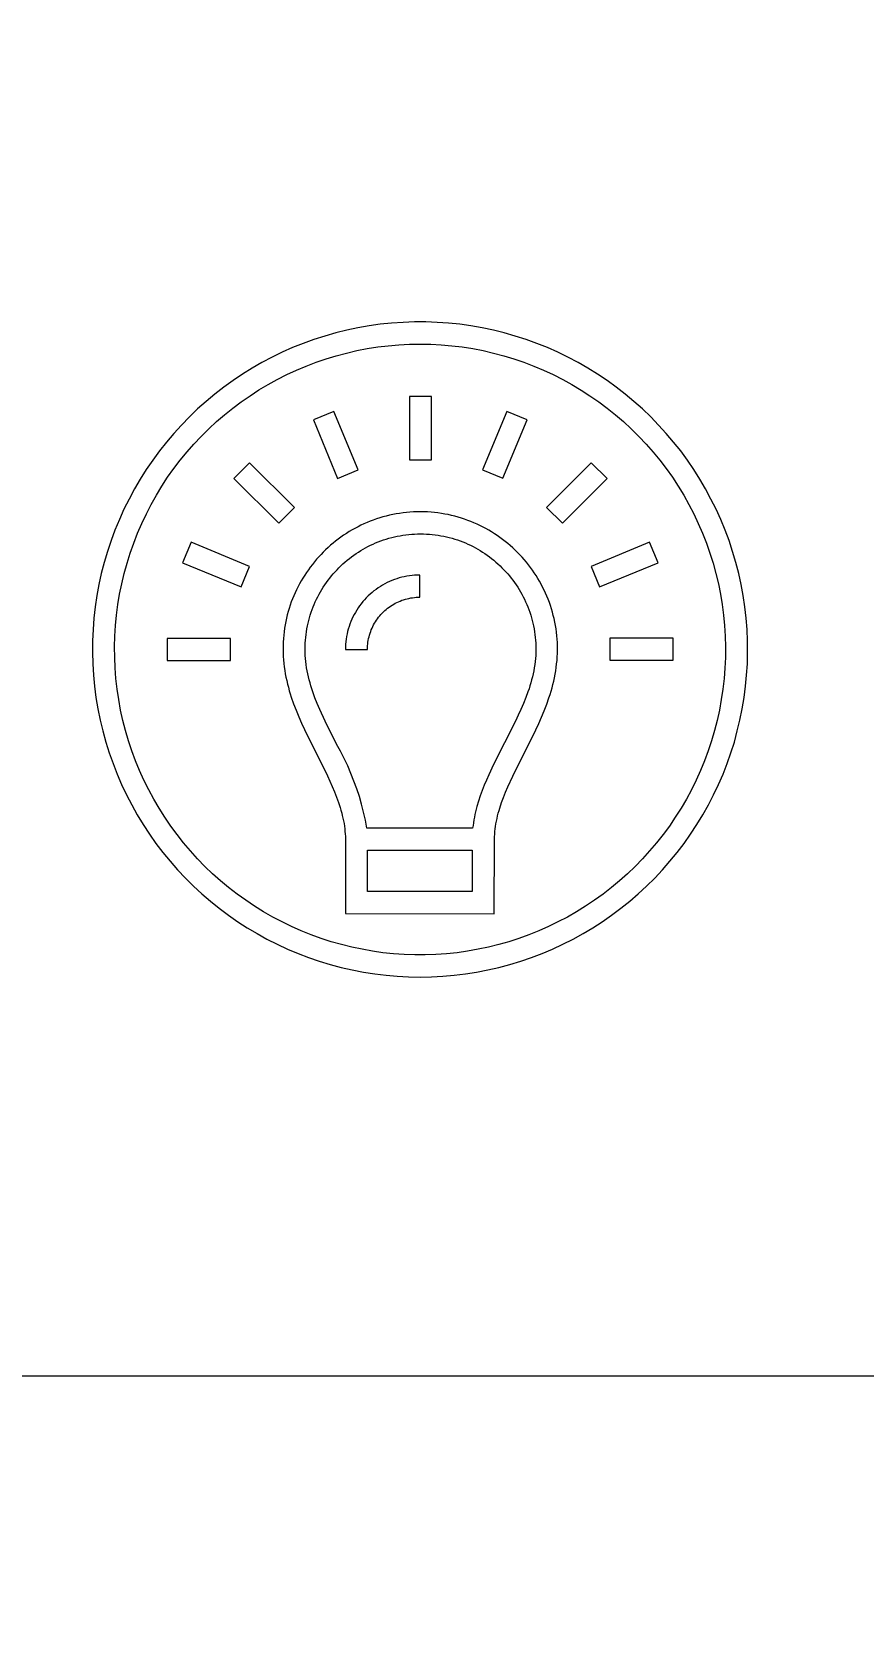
# Model space of a CAD drawing. Header units: millimetres. Extents: x -219 to 4970, y -9 to 3393.
# Drawn here: x 429.6 to 498, y 2988.1 to 3119.8 of the extents above; entities that cross this region are included whole.
import ezdxf

# ---------------------------------------------------------------- set-up
doc = ezdxf.new("R2010")
doc.units = ezdxf.units.MM
doc.layers.add('ZANO_R', color=7, linetype='Continuous', lineweight=0)
doc.layers.add('ZANO_W', color=1, linetype='Continuous', lineweight=0)
doc.styles.add('Arial', font='arial.ttf')
doc.styles.get("Standard").update_dxf_attribs({"font": 'ARIALUNI.TTF'})
doc.dimstyles.new('pl i ang', dxfattribs={"dimtxt": 50, "dimasz": 50, "dimexe": 1.25, "dimexo": 0.625, "dimgap": 10, "dimtad": 1, "dimtoh": 1, "dimtxsty": 'Standard', "dimcen": 2.5, "dimclrd": 1, "dimclre": 1, "dimclrt": 1, "dimadec": 0, "dimazin": 0, "dimtfac": 1, "dimtmove": 0, "dimatfit": 3, "dimfxl": 1, "dimarcsym": 1})

# ---------------------------------------------------------------- blocks, each defined once
blk = doc.blocks.new('*D480')
at = {"layer": 'ZANO_W', "color": 1, "lineweight": -2}
blk.add_arc((3941.48, 2679.36), 150.81, 99.5517, 164.7582, dxfattribs=at)
at = {"layer": 'ZANO_W', "color": 1}
for points in [[(3916.67, 2821.42), (3916.23, 2834.75), (3956.43, 2829.43)], [(3789.36, 2719.89), (3802.58, 2718.13), (3790.67, 2679.36)]]:
    blk.add_solid(points, dxfattribs=at)
at = {"layer": 'ZANO_W', "color": 1, "insert": (3819.67, 2813.91), "char_height": 40, "attachment_point": 5, "rotation": 42.155, "style": 'Arial'}
blk.add_mtext('96%%d', dxfattribs=at)

msp = doc.modelspace()

# ---------------------------------------------------------------- linework, layer by layer
at = {"layer": 'ZANO_R'}
for p, q in [((456.41, 3095.48), (455.49, 3095.28)), ((457.33, 3095.64), (456.41, 3095.48)), ((458.25, 3095.77), (457.33, 3095.64)), ((459.18, 3095.86), (458.25, 3095.77)), ((460.12, 3095.93), (459.18, 3095.86)), ((461.05, 3095.96), (460.12, 3095.93)), ((461.98, 3095.96), (461.05, 3095.96)), ((462.92, 3095.93), (461.98, 3095.96)), ((463.85, 3095.86), (462.92, 3095.93)), ((464.78, 3095.77), (463.85, 3095.86)), ((465.7, 3095.64), (464.78, 3095.77)), ((466.62, 3095.48), (465.7, 3095.64)), ((467.54, 3095.28), (466.62, 3095.48)), ((451.92, 3094.2), (451.05, 3093.85)), ((452.8, 3094.51), (451.92, 3094.2)), ((453.69, 3094.8), (452.8, 3094.51)), ((454.59, 3095.06), (453.69, 3094.8)), ((455.49, 3095.28), (454.59, 3095.06)), ((458.04, 3093.91), (458.91, 3094.01)), ((458.91, 3094.01), (459.77, 3094.09)), ((459.77, 3094.09), (460.64, 3094.13)), ((460.64, 3094.13), (461.52, 3094.15)), ((461.52, 3094.15), (462.39, 3094.13)), ((462.39, 3094.13), (463.26, 3094.09)), ((463.26, 3094.09), (464.13, 3094.01)), ((464.13, 3094.01), (464.99, 3093.91)), ((468.44, 3095.06), (467.54, 3095.28)), ((469.34, 3094.8), (468.44, 3095.06)), ((470.23, 3094.51), (469.34, 3094.8)), ((471.11, 3094.2), (470.23, 3094.51)), ((471.98, 3093.85), (471.11, 3094.2)), ((449.36, 3093.06), (448.53, 3092.63)), ((450.2, 3093.47), (449.36, 3093.06)), ((451.05, 3093.85), (450.2, 3093.47)), ((452.98, 3092.65), (453.8, 3092.93)), ((453.8, 3092.93), (454.63, 3093.19)), ((454.63, 3093.19), (455.48, 3093.41)), ((455.48, 3093.41), (456.33, 3093.61)), ((456.33, 3093.61), (457.18, 3093.77)), ((457.18, 3093.77), (458.04, 3093.91)), ((464.99, 3093.91), (465.85, 3093.77)), ((465.85, 3093.77), (466.71, 3093.61)), ((466.71, 3093.61), (467.56, 3093.41)), ((467.56, 3093.41), (468.4, 3093.19)), ((468.4, 3093.19), (469.23, 3092.93)), ((469.23, 3092.93), (470.05, 3092.65)), ((472.83, 3093.47), (471.98, 3093.85)), ((473.67, 3093.06), (472.83, 3093.47)), ((474.5, 3092.63), (473.67, 3093.06)), ((446.93, 3091.67), (446.15, 3091.15)), ((447.72, 3092.16), (446.93, 3091.67)), ((448.53, 3092.63), (447.72, 3092.16)), ((449.79, 3091.24), (450.57, 3091.64)), ((450.57, 3091.64), (451.36, 3092)), ((451.36, 3092), (452.16, 3092.34)), ((452.16, 3092.34), (452.98, 3092.65)), ((470.05, 3092.65), (470.87, 3092.34)), ((470.87, 3092.34), (471.67, 3092)), ((471.67, 3092), (472.46, 3091.64)), ((472.46, 3091.64), (473.24, 3091.24)), ((475.31, 3092.16), (474.5, 3092.63)), ((476.1, 3091.67), (475.31, 3092.16)), ((476.88, 3091.15), (476.1, 3091.67)), ((445.39, 3090.6), (444.66, 3090.03)), ((446.15, 3091.15), (445.39, 3090.6)), ((447.55, 3089.9), (448.28, 3090.38)), ((448.28, 3090.38), (449.03, 3090.82)), ((449.03, 3090.82), (449.79, 3091.24)), ((473.24, 3091.24), (474, 3090.82)), ((474, 3090.82), (474.75, 3090.37)), ((474.75, 3090.37), (475.48, 3089.9)), ((477.64, 3090.6), (476.88, 3091.15)), ((478.38, 3090.03), (477.64, 3090.6)), ((443.24, 3088.81), (442.57, 3088.16)), ((443.94, 3089.43), (443.24, 3088.81)), ((444.66, 3090.03), (443.94, 3089.43)), ((445.46, 3088.34), (446.14, 3088.88)), ((446.14, 3088.88), (446.83, 3089.41)), ((446.83, 3089.41), (447.55, 3089.9)), ((462.46, 3089.83), (460.64, 3089.83)), ((460.64, 3089.83), (460.64, 3084.62)), ((462.46, 3084.62), (462.46, 3089.83)), ((475.48, 3089.9), (476.2, 3089.41)), ((476.2, 3089.41), (476.9, 3088.88)), ((476.9, 3088.88), (477.58, 3088.34)), ((479.09, 3089.43), (478.38, 3090.03)), ((479.79, 3088.81), (479.09, 3089.43)), ((480.47, 3088.16), (479.79, 3088.81)), ((441.91, 3087.49), (441.29, 3086.8)), ((442.57, 3088.16), (441.91, 3087.49)), ((444.16, 3087.18), (444.8, 3087.77)), ((444.8, 3087.77), (445.46, 3088.34)), ((454.43, 3088.61), (452.75, 3087.91)), ((452.75, 3087.91), (454.74, 3083.1)), ((456.42, 3083.8), (454.43, 3088.61)), ((468.64, 3088.61), (466.65, 3083.81)), ((468.33, 3083.12), (470.32, 3087.91)), ((470.32, 3087.91), (468.64, 3088.61)), ((477.58, 3088.34), (478.23, 3087.77)), ((478.23, 3087.77), (478.87, 3087.18)), ((481.12, 3087.49), (480.47, 3088.16)), ((481.75, 3086.8), (481.12, 3087.49)), ((440.68, 3086.09), (440.1, 3085.36)), ((441.29, 3086.8), (440.68, 3086.09)), ((442.94, 3085.93), (443.54, 3086.56)), ((443.54, 3086.56), (444.16, 3087.18)), ((478.87, 3087.18), (479.49, 3086.56)), ((479.49, 3086.56), (480.09, 3085.93)), ((482.35, 3086.09), (481.75, 3086.8)), ((482.93, 3085.36), (482.35, 3086.09)), ((440.1, 3085.36), (439.55, 3084.6)), ((441.82, 3084.6), (442.37, 3085.28)), ((442.37, 3085.28), (442.94, 3085.93)), ((480.09, 3085.93), (480.66, 3085.27)), ((480.66, 3085.27), (481.22, 3084.6)), ((483.48, 3084.6), (482.93, 3085.36)), ((439.02, 3083.83), (438.52, 3083.04)), ((439.55, 3084.6), (439.02, 3083.83)), ((440.78, 3083.2), (441.29, 3083.91)), ((441.29, 3083.91), (441.82, 3084.6)), ((447.51, 3084.39), (446.23, 3083.11)), ((451.2, 3080.71), (447.51, 3084.39)), ((454.74, 3083.1), (456.42, 3083.8)), ((460.64, 3084.62), (462.46, 3084.62)), ((466.65, 3083.81), (468.33, 3083.12)), ((475.59, 3084.39), (471.92, 3080.72)), ((476.88, 3083.11), (475.59, 3084.39)), ((481.22, 3084.6), (481.74, 3083.91)), ((481.74, 3083.91), (482.25, 3083.2)), ((484.01, 3083.83), (483.48, 3084.6)), ((484.51, 3083.04), (484.01, 3083.83)), ((438.05, 3082.24), (437.61, 3081.41)), ((438.52, 3083.04), (438.05, 3082.24)), ((439.85, 3081.72), (440.31, 3082.47)), ((440.31, 3082.47), (440.78, 3083.2)), ((446.23, 3083.11), (449.91, 3079.43)), ((473.21, 3079.44), (476.88, 3083.11)), ((482.25, 3083.2), (482.73, 3082.47)), ((482.73, 3082.47), (483.18, 3081.72)), ((484.98, 3082.24), (484.51, 3083.04)), ((485.42, 3081.41), (484.98, 3082.24)), ((437.61, 3081.41), (437.19, 3080.58)), ((439.03, 3080.19), (439.43, 3080.96)), ((439.43, 3080.96), (439.85, 3081.72)), ((483.18, 3081.72), (483.61, 3080.96)), ((483.61, 3080.96), (484.01, 3080.19)), ((485.84, 3080.58), (485.42, 3081.41)), ((436.81, 3079.73), (436.45, 3078.86)), ((437.19, 3080.58), (436.81, 3079.73)), ((438.65, 3079.4), (439.03, 3080.19)), ((449.91, 3079.43), (451.2, 3080.71)), ((457.42, 3079.58), (457.16, 3079.48)), ((457.67, 3079.68), (457.42, 3079.58)), ((457.93, 3079.77), (457.67, 3079.68)), ((458.2, 3079.86), (457.93, 3079.77)), ((458.46, 3079.94), (458.2, 3079.86)), ((458.73, 3080.01), (458.46, 3079.94)), ((459.01, 3080.08), (458.73, 3080.01)), ((459.28, 3080.13), (459.01, 3080.08)), ((459.56, 3080.19), (459.28, 3080.13)), ((459.84, 3080.23), (459.56, 3080.19)), ((460.12, 3080.27), (459.84, 3080.23)), ((460.4, 3080.31), (460.12, 3080.27)), ((460.69, 3080.33), (460.4, 3080.31)), ((460.97, 3080.35), (460.69, 3080.33)), ((461.26, 3080.36), (460.97, 3080.35)), ((461.55, 3080.36), (461.26, 3080.36)), ((461.84, 3080.36), (461.55, 3080.36)), ((462.13, 3080.35), (461.84, 3080.36)), ((462.42, 3080.33), (462.13, 3080.35)), ((462.71, 3080.3), (462.42, 3080.33)), ((462.99, 3080.27), (462.71, 3080.3)), ((463.27, 3080.23), (462.99, 3080.27)), ((463.55, 3080.18), (463.27, 3080.23)), ((463.83, 3080.13), (463.55, 3080.18)), ((464.1, 3080.07), (463.83, 3080.13)), ((464.37, 3080), (464.1, 3080.07)), ((464.64, 3079.92), (464.37, 3080)), ((464.91, 3079.84), (464.64, 3079.92)), ((465.17, 3079.76), (464.91, 3079.84)), ((465.43, 3079.66), (465.17, 3079.76)), ((465.69, 3079.57), (465.43, 3079.66)), ((465.94, 3079.46), (465.69, 3079.57)), ((471.92, 3080.72), (473.21, 3079.44)), ((484.01, 3080.19), (484.38, 3079.4)), ((486.22, 3079.73), (485.84, 3080.58)), ((486.58, 3078.86), (486.22, 3079.73)), ((436.45, 3078.86), (436.13, 3077.99)), ((437.99, 3077.79), (438.31, 3078.6)), ((438.31, 3078.6), (438.65, 3079.4)), ((455.02, 3078.28), (454.8, 3078.12)), ((455.24, 3078.43), (455.02, 3078.28)), ((455.47, 3078.58), (455.24, 3078.43)), ((455.7, 3078.73), (455.47, 3078.58)), ((455.94, 3078.87), (455.7, 3078.73)), ((456.17, 3079), (455.94, 3078.87)), ((456.42, 3079.13), (456.17, 3079)), ((456.66, 3079.25), (456.42, 3079.13)), ((456.91, 3079.37), (456.66, 3079.25)), ((457.16, 3079.48), (456.91, 3079.37)), ((458.74, 3078.12), (458.96, 3078.19)), ((458.96, 3078.19), (459.19, 3078.25)), ((459.19, 3078.25), (459.42, 3078.3)), ((459.42, 3078.3), (459.65, 3078.35)), ((459.65, 3078.35), (459.88, 3078.4)), ((459.88, 3078.4), (460.11, 3078.44)), ((460.11, 3078.44), (460.35, 3078.47)), ((460.35, 3078.47), (460.59, 3078.5)), ((460.59, 3078.5), (460.83, 3078.52)), ((460.83, 3078.52), (461.07, 3078.53)), ((461.07, 3078.53), (461.31, 3078.54)), ((461.31, 3078.54), (461.55, 3078.55)), ((461.55, 3078.55), (461.8, 3078.54)), ((461.8, 3078.54), (462.04, 3078.53)), ((462.04, 3078.53), (462.28, 3078.52)), ((462.28, 3078.52), (462.52, 3078.5)), ((462.52, 3078.5), (462.76, 3078.47)), ((462.76, 3078.47), (463, 3078.44)), ((463, 3078.44), (463.23, 3078.4)), ((463.23, 3078.4), (463.46, 3078.35)), ((463.46, 3078.35), (463.69, 3078.3)), ((463.69, 3078.3), (463.92, 3078.25)), ((463.92, 3078.25), (464.15, 3078.19)), ((464.15, 3078.19), (464.37, 3078.12)), ((466.2, 3079.35), (465.94, 3079.46)), ((466.44, 3079.23), (466.2, 3079.35)), ((466.69, 3079.11), (466.44, 3079.23)), ((466.93, 3078.98), (466.69, 3079.11)), ((467.17, 3078.85), (466.93, 3078.98)), ((467.4, 3078.71), (467.17, 3078.85)), ((467.63, 3078.56), (467.4, 3078.71)), ((467.86, 3078.41), (467.63, 3078.56)), ((468.08, 3078.26), (467.86, 3078.41)), ((468.3, 3078.09), (468.08, 3078.26)), ((484.38, 3079.4), (484.73, 3078.6)), ((484.73, 3078.6), (485.04, 3077.79)), ((486.91, 3077.99), (486.58, 3078.86)), ((435.83, 3077.1), (435.57, 3076.2)), ((436.13, 3077.99), (435.83, 3077.1)), ((437.44, 3076.14), (437.7, 3076.97)), ((437.7, 3076.97), (437.99, 3077.79)), ((442.7, 3077.86), (442, 3076.18)), ((447.51, 3075.87), (442.7, 3077.86)), ((453.57, 3077.05), (453.38, 3076.86)), ((453.76, 3077.24), (453.57, 3077.05)), ((453.96, 3077.43), (453.76, 3077.24)), ((454.17, 3077.61), (453.96, 3077.43)), ((454.37, 3077.78), (454.17, 3077.61)), ((454.58, 3077.95), (454.37, 3077.78)), ((454.8, 3078.12), (454.58, 3077.95)), ((456.07, 3076.8), (456.26, 3076.93)), ((456.26, 3076.93), (456.45, 3077.05)), ((456.45, 3077.05), (456.64, 3077.17)), ((456.64, 3077.17), (456.84, 3077.29)), ((456.84, 3077.29), (457.04, 3077.4)), ((457.04, 3077.4), (457.24, 3077.51)), ((457.24, 3077.51), (457.45, 3077.61)), ((457.45, 3077.61), (457.66, 3077.71)), ((457.66, 3077.71), (457.87, 3077.8)), ((457.87, 3077.8), (458.08, 3077.89)), ((458.08, 3077.89), (458.3, 3077.97)), ((458.3, 3077.97), (458.52, 3078.05)), ((458.52, 3078.05), (458.74, 3078.12)), ((464.37, 3078.12), (464.59, 3078.05)), ((464.59, 3078.05), (464.81, 3077.97)), ((464.81, 3077.97), (465.03, 3077.89)), ((465.03, 3077.89), (465.24, 3077.8)), ((465.24, 3077.8), (465.45, 3077.71)), ((465.45, 3077.71), (465.66, 3077.61)), ((465.66, 3077.61), (465.87, 3077.51)), ((465.87, 3077.51), (466.07, 3077.4)), ((466.07, 3077.4), (466.27, 3077.29)), ((466.27, 3077.29), (466.47, 3077.17)), ((466.47, 3077.17), (466.66, 3077.05)), ((466.66, 3077.05), (466.85, 3076.93)), ((466.85, 3076.93), (467.04, 3076.8)), ((468.52, 3077.93), (468.3, 3078.09)), ((468.73, 3077.76), (468.52, 3077.93)), ((468.93, 3077.58), (468.73, 3077.76)), ((469.14, 3077.4), (468.93, 3077.58)), ((469.33, 3077.22), (469.14, 3077.4)), ((469.53, 3077.02), (469.33, 3077.22)), ((469.72, 3076.83), (469.53, 3077.02)), ((480.37, 3077.86), (475.57, 3075.88)), ((481.07, 3076.18), (480.37, 3077.86)), ((485.04, 3077.79), (485.33, 3076.97)), ((485.33, 3076.97), (485.59, 3076.14)), ((487.2, 3077.1), (486.91, 3077.99)), ((487.46, 3076.2), (487.2, 3077.1)), ((435.57, 3076.2), (435.33, 3075.3)), ((437.21, 3075.3), (437.44, 3076.14)), ((442, 3076.18), (446.81, 3074.19)), ((446.81, 3074.19), (447.51, 3075.87)), ((452.34, 3075.6), (452.19, 3075.38)), ((452.5, 3075.82), (452.34, 3075.6)), ((452.67, 3076.04), (452.5, 3075.82)), ((452.84, 3076.25), (452.67, 3076.04)), ((453.02, 3076.46), (452.84, 3076.25)), ((453.2, 3076.66), (453.02, 3076.46)), ((453.38, 3076.86), (453.2, 3076.66)), ((454.54, 3075.44), (454.7, 3075.6)), ((454.7, 3075.6), (454.85, 3075.77)), ((454.85, 3075.77), (455.02, 3075.93)), ((455.02, 3075.93), (455.18, 3076.08)), ((455.18, 3076.08), (455.35, 3076.23)), ((455.35, 3076.23), (455.53, 3076.38)), ((455.53, 3076.38), (455.71, 3076.52)), ((455.71, 3076.52), (455.89, 3076.66)), ((455.89, 3076.66), (456.07, 3076.8)), ((467.04, 3076.8), (467.22, 3076.66)), ((467.22, 3076.66), (467.4, 3076.52)), ((467.4, 3076.52), (467.58, 3076.38)), ((467.58, 3076.38), (467.75, 3076.23)), ((467.75, 3076.23), (467.92, 3076.08)), ((467.92, 3076.08), (468.09, 3075.93)), ((468.09, 3075.93), (468.25, 3075.77)), ((468.25, 3075.77), (468.41, 3075.6)), ((468.41, 3075.6), (468.57, 3075.44)), ((469.9, 3076.63), (469.72, 3076.83)), ((470.08, 3076.43), (469.9, 3076.63)), ((470.25, 3076.22), (470.08, 3076.43)), ((470.42, 3076.01), (470.25, 3076.22)), ((470.59, 3075.79), (470.42, 3076.01)), ((470.75, 3075.57), (470.59, 3075.79)), ((470.9, 3075.35), (470.75, 3075.57)), ((475.57, 3075.88), (476.27, 3074.2)), ((476.27, 3074.2), (481.07, 3076.18)), ((485.59, 3076.14), (485.82, 3075.3)), ((487.7, 3075.3), (487.46, 3076.2)), ((435.13, 3074.39), (434.96, 3073.47)), ((435.33, 3075.3), (435.13, 3074.39)), ((436.83, 3073.6), (437.01, 3074.45)), ((437.01, 3074.45), (437.21, 3075.3)), ((451.62, 3074.45), (451.5, 3074.21)), ((451.76, 3074.69), (451.62, 3074.45)), ((451.9, 3074.92), (451.76, 3074.69)), ((452.04, 3075.15), (451.9, 3074.92)), ((452.19, 3075.38), (452.04, 3075.15)), ((453.57, 3074.17), (453.7, 3074.36)), ((453.7, 3074.36), (453.83, 3074.55)), ((453.83, 3074.55), (453.96, 3074.74)), ((453.96, 3074.74), (454.1, 3074.92)), ((454.1, 3074.92), (454.24, 3075.09)), ((454.24, 3075.09), (454.39, 3075.27)), ((454.39, 3075.27), (454.54, 3075.44)), ((458.26, 3074.23), (458.08, 3074.12)), ((458.44, 3074.34), (458.26, 3074.23)), ((458.63, 3074.45), (458.44, 3074.34)), ((458.82, 3074.54), (458.63, 3074.45)), ((459.01, 3074.63), (458.82, 3074.54)), ((459.21, 3074.72), (459.01, 3074.63)), ((459.41, 3074.79), (459.21, 3074.72)), ((459.61, 3074.86), (459.41, 3074.79)), ((459.81, 3074.93), (459.61, 3074.86)), ((460.02, 3074.98), (459.81, 3074.93)), ((460.22, 3075.03), (460.02, 3074.98)), ((460.43, 3075.07), (460.22, 3075.03)), ((460.65, 3075.1), (460.43, 3075.07)), ((460.86, 3075.13), (460.65, 3075.1)), ((461.07, 3075.15), (460.86, 3075.13)), ((461.28, 3075.16), (461.07, 3075.15)), ((461.5, 3075.16), (461.28, 3075.16)), ((461.5, 3073.35), (461.5, 3075.16)), ((468.57, 3075.44), (468.72, 3075.27)), ((468.72, 3075.27), (468.87, 3075.09)), ((468.87, 3075.09), (469.01, 3074.92)), ((469.01, 3074.92), (469.15, 3074.74)), ((469.15, 3074.74), (469.28, 3074.55)), ((469.28, 3074.55), (469.41, 3074.36)), ((469.41, 3074.36), (469.54, 3074.17)), ((471.05, 3075.12), (470.9, 3075.35)), ((471.19, 3074.89), (471.05, 3075.12)), ((471.33, 3074.65), (471.19, 3074.89)), ((471.46, 3074.41), (471.33, 3074.65)), ((471.59, 3074.17), (471.46, 3074.41)), ((485.82, 3075.3), (486.03, 3074.45)), ((486.03, 3074.45), (486.2, 3073.6)), ((487.9, 3074.39), (487.7, 3075.3)), ((488.07, 3073.47), (487.9, 3074.39)), ((434.96, 3073.47), (434.83, 3072.54)), ((436.69, 3072.74), (436.83, 3073.6)), ((450.94, 3072.95), (450.85, 3072.69)), ((451.04, 3073.21), (450.94, 3072.95)), ((451.15, 3073.46), (451.04, 3073.21)), ((451.26, 3073.71), (451.15, 3073.46)), ((451.37, 3073.96), (451.26, 3073.71)), ((451.5, 3074.21), (451.37, 3073.96)), ((452.82, 3072.75), (452.91, 3072.97)), ((452.91, 3072.97), (453.01, 3073.17)), ((453.01, 3073.17), (453.11, 3073.38)), ((453.11, 3073.38), (453.22, 3073.58)), ((453.22, 3073.58), (453.33, 3073.78)), ((453.33, 3073.78), (453.45, 3073.98)), ((453.45, 3073.98), (453.57, 3074.17)), ((456.81, 3072.98), (456.68, 3072.81)), ((456.95, 3073.14), (456.81, 3072.98)), ((457.1, 3073.29), (456.95, 3073.14)), ((457.25, 3073.45), (457.1, 3073.29)), ((457.41, 3073.59), (457.25, 3073.45)), ((457.57, 3073.73), (457.41, 3073.59)), ((457.73, 3073.87), (457.57, 3073.73)), ((457.9, 3073.99), (457.73, 3073.87)), ((458.08, 3074.12), (457.9, 3073.99)), ((459.61, 3072.91), (459.75, 3072.97)), ((459.75, 3072.97), (459.89, 3073.03)), ((459.89, 3073.03), (460.03, 3073.09)), ((460.03, 3073.09), (460.17, 3073.14)), ((460.17, 3073.14), (460.31, 3073.18)), ((460.31, 3073.18), (460.46, 3073.22)), ((460.46, 3073.22), (460.6, 3073.25)), ((460.6, 3073.25), (460.75, 3073.28)), ((460.75, 3073.28), (460.9, 3073.3)), ((460.9, 3073.3), (461.05, 3073.32)), ((461.05, 3073.32), (461.2, 3073.34)), ((461.2, 3073.34), (461.35, 3073.34)), ((461.35, 3073.34), (461.5, 3073.35)), ((469.54, 3074.17), (469.66, 3073.98)), ((469.66, 3073.98), (469.78, 3073.78)), ((469.78, 3073.78), (469.89, 3073.58)), ((469.89, 3073.58), (469.99, 3073.38)), ((469.99, 3073.38), (470.1, 3073.17)), ((470.1, 3073.17), (470.19, 3072.97)), ((470.19, 3072.97), (470.29, 3072.75)), ((471.71, 3073.93), (471.59, 3074.17)), ((471.83, 3073.68), (471.71, 3073.93)), ((471.94, 3073.43), (471.83, 3073.68)), ((472.04, 3073.17), (471.94, 3073.43)), ((472.14, 3072.91), (472.04, 3073.17)), ((472.23, 3072.65), (472.14, 3072.91)), ((486.2, 3073.6), (486.34, 3072.74)), ((488.21, 3072.54), (488.07, 3073.47)), ((434.72, 3071.61), (434.65, 3070.68)), ((434.83, 3072.54), (434.72, 3071.61)), ((436.49, 3071.01), (436.58, 3071.88)), ((436.58, 3071.88), (436.69, 3072.74)), ((450.55, 3071.62), (450.49, 3071.34)), ((450.61, 3071.89), (450.55, 3071.62)), ((450.69, 3072.16), (450.61, 3071.89)), ((450.77, 3072.42), (450.69, 3072.16)), ((450.85, 3072.69), (450.77, 3072.42)), ((452.37, 3071.43), (452.44, 3071.66)), ((452.44, 3071.66), (452.5, 3071.88)), ((452.5, 3071.88), (452.57, 3072.11)), ((452.57, 3072.11), (452.65, 3072.32)), ((452.65, 3072.32), (452.73, 3072.54)), ((452.73, 3072.54), (452.82, 3072.75)), ((456, 3071.73), (455.91, 3071.53)), ((456.1, 3071.92), (456, 3071.73)), ((456.2, 3072.1), (456.1, 3071.92)), ((456.31, 3072.29), (456.2, 3072.1)), ((456.43, 3072.47), (456.31, 3072.29)), ((456.55, 3072.64), (456.43, 3072.47)), ((456.68, 3072.81), (456.55, 3072.64)), ((458.02, 3071.57), (458.11, 3071.69)), ((458.11, 3071.69), (458.21, 3071.81)), ((458.21, 3071.81), (458.3, 3071.92)), ((458.3, 3071.92), (458.41, 3072.03)), ((458.41, 3072.03), (458.51, 3072.14)), ((458.51, 3072.14), (458.62, 3072.24)), ((458.62, 3072.24), (458.73, 3072.34)), ((458.73, 3072.34), (458.85, 3072.43)), ((458.85, 3072.43), (458.97, 3072.52)), ((458.97, 3072.52), (459.09, 3072.61)), ((459.09, 3072.61), (459.22, 3072.69)), ((459.22, 3072.69), (459.35, 3072.77)), ((459.35, 3072.77), (459.48, 3072.84)), ((459.48, 3072.84), (459.61, 3072.91)), ((470.29, 3072.75), (470.37, 3072.54)), ((470.37, 3072.54), (470.46, 3072.32)), ((470.46, 3072.32), (470.53, 3072.11)), ((470.53, 3072.11), (470.61, 3071.88)), ((470.61, 3071.88), (470.67, 3071.66)), ((470.67, 3071.66), (470.73, 3071.43)), ((472.31, 3072.39), (472.23, 3072.65)), ((472.39, 3072.12), (472.31, 3072.39)), ((472.46, 3071.85), (472.39, 3072.12)), ((472.53, 3071.58), (472.46, 3071.85)), ((486.34, 3072.74), (486.46, 3071.87)), ((486.46, 3071.87), (486.54, 3071.01)), ((488.31, 3071.61), (488.21, 3072.54)), ((488.38, 3070.68), (488.31, 3071.61)), ((434.65, 3070.68), (434.61, 3069.75)), ((436.44, 3070.14), (436.49, 3071.01)), ((450.35, 3070.51), (450.32, 3070.22)), ((450.39, 3070.79), (450.35, 3070.51)), ((450.43, 3071.07), (450.39, 3070.79)), ((450.49, 3071.34), (450.43, 3071.07)), ((452.15, 3070.27), (452.18, 3070.51)), ((452.18, 3070.51), (452.22, 3070.74)), ((452.22, 3070.74), (452.27, 3070.98)), ((452.27, 3070.98), (452.32, 3071.21)), ((452.32, 3071.21), (452.37, 3071.43)), ((455.52, 3070.32), (455.48, 3070.11)), ((455.56, 3070.53), (455.52, 3070.32)), ((455.62, 3070.73), (455.56, 3070.53)), ((455.68, 3070.94), (455.62, 3070.73)), ((455.75, 3071.14), (455.68, 3070.94)), ((455.83, 3071.34), (455.75, 3071.14)), ((455.91, 3071.53), (455.83, 3071.34)), ((457.37, 3070.23), (457.41, 3070.38)), ((457.41, 3070.38), (457.46, 3070.52)), ((457.46, 3070.52), (457.51, 3070.66)), ((457.51, 3070.66), (457.57, 3070.8)), ((457.57, 3070.8), (457.63, 3070.93)), ((457.63, 3070.93), (457.7, 3071.07)), ((457.7, 3071.07), (457.78, 3071.2)), ((457.78, 3071.2), (457.85, 3071.32)), ((457.85, 3071.32), (457.93, 3071.45)), ((457.93, 3071.45), (458.02, 3071.57)), ((470.73, 3071.43), (470.79, 3071.21)), ((470.79, 3071.21), (470.84, 3070.98)), ((470.84, 3070.98), (470.88, 3070.74)), ((470.88, 3070.74), (470.92, 3070.51)), ((470.92, 3070.51), (470.96, 3070.27)), ((472.59, 3071.3), (472.53, 3071.58)), ((472.64, 3071.03), (472.59, 3071.3)), ((472.69, 3070.75), (472.64, 3071.03)), ((472.73, 3070.47), (472.69, 3070.75)), ((472.76, 3070.18), (472.73, 3070.47)), ((486.54, 3071.01), (486.59, 3070.14)), ((488.42, 3069.75), (488.38, 3070.68)), ((434.61, 3069.75), (434.6, 3068.82)), ((436.42, 3069.27), (436.44, 3070.14)), ((436.43, 3068.4), (436.42, 3069.27)), ((445.93, 3069.95), (440.73, 3069.95)), ((440.73, 3069.95), (440.73, 3068.13)), ((445.93, 3068.13), (445.93, 3069.95)), ((450.27, 3069.65), (450.26, 3069.36)), ((450.26, 3069.36), (450.26, 3069.07)), ((450.26, 3069.07), (450.26, 3068.77)), ((450.29, 3069.94), (450.27, 3069.65)), ((450.32, 3070.22), (450.29, 3069.94)), ((452.07, 3069.07), (452.08, 3069.31)), ((452.08, 3068.81), (452.07, 3069.07)), ((452.08, 3069.31), (452.09, 3069.56)), ((452.09, 3069.56), (452.1, 3069.8)), ((452.1, 3069.8), (452.12, 3070.04)), ((452.12, 3070.04), (452.15, 3070.27)), ((455.39, 3069.26), (455.38, 3069.05)), ((455.38, 3069.05), (457.2, 3069.05)), ((455.4, 3069.47), (455.39, 3069.26)), ((455.42, 3069.69), (455.4, 3069.47)), ((455.44, 3069.9), (455.42, 3069.69)), ((455.48, 3070.11), (455.44, 3069.9)), ((457.2, 3069.2), (457.21, 3069.35)), ((457.2, 3069.05), (457.2, 3069.2)), ((457.21, 3069.35), (457.22, 3069.5)), ((457.22, 3069.5), (457.24, 3069.65)), ((457.24, 3069.65), (457.26, 3069.79)), ((457.26, 3069.79), (457.29, 3069.94)), ((457.29, 3069.94), (457.33, 3070.09)), ((457.33, 3070.09), (457.37, 3070.23)), ((470.96, 3070.27), (470.98, 3070.04)), ((470.98, 3070.04), (471.01, 3069.8)), ((471.01, 3069.8), (471.02, 3069.56)), ((471.02, 3069.56), (471.03, 3069.31)), ((471.03, 3069.31), (471.03, 3069.07)), ((471.03, 3069.07), (471.03, 3068.81)), ((472.78, 3069.9), (472.76, 3070.18)), ((472.8, 3069.61), (472.78, 3069.9)), ((472.81, 3069.32), (472.8, 3069.61)), ((472.81, 3069.03), (472.81, 3069.32)), ((472.81, 3068.73), (472.81, 3069.03)), ((482.32, 3069.98), (477.12, 3069.98)), ((477.12, 3069.98), (477.12, 3068.16)), ((482.32, 3068.16), (482.32, 3069.98)), ((486.59, 3070.14), (486.61, 3069.27)), ((486.61, 3069.27), (486.61, 3068.4)), ((488.43, 3068.82), (488.42, 3069.75)), ((434.6, 3068.82), (434.62, 3067.88)), ((434.62, 3067.88), (434.68, 3066.95)), ((436.46, 3067.53), (436.43, 3068.4)), ((440.73, 3068.13), (445.93, 3068.13)), ((450.26, 3068.77), (450.27, 3068.48)), ((450.27, 3068.48), (450.29, 3068.19)), ((450.29, 3068.19), (450.32, 3067.9)), ((450.32, 3067.9), (450.35, 3067.62)), ((452.09, 3068.56), (452.08, 3068.81)), ((452.11, 3068.31), (452.09, 3068.56)), ((452.13, 3068.05), (452.11, 3068.31)), ((452.17, 3067.8), (452.13, 3068.05)), ((452.2, 3067.55), (452.17, 3067.8)), ((470.94, 3067.8), (470.9, 3067.55)), ((470.97, 3068.05), (470.94, 3067.8)), ((471, 3068.31), (470.97, 3068.05)), ((471.02, 3068.56), (471, 3068.31)), ((471.03, 3068.81), (471.02, 3068.56)), ((472.71, 3067.58), (472.74, 3067.86)), ((472.74, 3067.86), (472.77, 3068.15)), ((472.77, 3068.15), (472.79, 3068.44)), ((472.79, 3068.44), (472.81, 3068.73)), ((477.12, 3068.16), (482.32, 3068.16)), ((486.61, 3068.4), (486.57, 3067.52)), ((488.35, 3066.95), (488.41, 3067.88)), ((488.41, 3067.88), (488.43, 3068.82)), ((434.68, 3066.95), (434.77, 3066.02)), ((436.53, 3066.66), (436.46, 3067.53)), ((436.63, 3065.79), (436.53, 3066.66)), ((450.35, 3067.62), (450.4, 3067.33)), ((450.4, 3067.33), (450.44, 3067.05)), ((450.44, 3067.05), (450.5, 3066.77)), ((450.5, 3066.77), (450.56, 3066.49)), ((450.56, 3066.49), (450.62, 3066.21)), ((452.25, 3067.3), (452.2, 3067.55)), ((452.3, 3067.05), (452.25, 3067.3)), ((452.35, 3066.8), (452.3, 3067.05)), ((452.42, 3066.55), (452.35, 3066.8)), ((452.48, 3066.31), (452.42, 3066.55)), ((470.68, 3066.56), (470.62, 3066.31)), ((470.75, 3066.81), (470.68, 3066.56)), ((470.8, 3067.05), (470.75, 3066.81)), ((470.86, 3067.3), (470.8, 3067.05)), ((470.9, 3067.55), (470.86, 3067.3)), ((472.43, 3066.17), (472.5, 3066.45)), ((472.5, 3066.45), (472.56, 3066.73)), ((472.56, 3066.73), (472.62, 3067.01)), ((472.62, 3067.01), (472.67, 3067.29)), ((472.67, 3067.29), (472.71, 3067.58)), ((486.5, 3066.66), (486.4, 3065.79)), ((486.57, 3067.52), (486.5, 3066.66)), ((488.26, 3066.02), (488.35, 3066.95)), ((434.77, 3066.02), (434.89, 3065.09)), ((434.89, 3065.09), (435.05, 3064.17)), ((436.76, 3064.93), (436.63, 3065.79)), ((450.62, 3066.21), (450.7, 3065.94)), ((450.7, 3065.94), (450.77, 3065.66)), ((450.77, 3065.66), (450.85, 3065.39)), ((450.85, 3065.39), (450.94, 3065.12)), ((450.94, 3065.12), (451.13, 3064.58)), ((452.55, 3066.06), (452.48, 3066.31)), ((452.71, 3065.57), (452.55, 3066.06)), ((452.88, 3065.08), (452.71, 3065.57)), ((453.07, 3064.6), (452.88, 3065.08)), ((470.21, 3065.09), (470.01, 3064.6)), ((470.38, 3065.57), (470.21, 3065.09)), ((470.47, 3065.82), (470.38, 3065.57)), ((470.54, 3066.06), (470.47, 3065.82)), ((470.62, 3066.31), (470.54, 3066.06)), ((471.93, 3064.55), (472.11, 3065.08)), ((472.11, 3065.08), (472.2, 3065.35)), ((472.2, 3065.35), (472.28, 3065.62)), ((472.28, 3065.62), (472.36, 3065.9)), ((472.36, 3065.9), (472.43, 3066.17)), ((486.4, 3065.79), (486.27, 3064.93)), ((487.99, 3064.17), (488.14, 3065.09)), ((488.14, 3065.09), (488.26, 3066.02)), ((435.05, 3064.17), (435.23, 3063.25)), ((436.91, 3064.07), (436.76, 3064.93)), ((437.1, 3063.22), (436.91, 3064.07)), ((451.13, 3064.58), (451.33, 3064.05)), ((451.33, 3064.05), (451.55, 3063.52)), ((453.27, 3064.11), (453.07, 3064.6)), ((453.71, 3063.16), (453.27, 3064.11)), ((469.81, 3064.12), (469.59, 3063.64)), ((470.01, 3064.6), (469.81, 3064.12)), ((471.5, 3063.49), (471.72, 3064.01)), ((471.72, 3064.01), (471.93, 3064.55)), ((486.12, 3064.07), (485.93, 3063.22)), ((486.27, 3064.93), (486.12, 3064.07)), ((487.8, 3063.25), (487.99, 3064.17)), ((435.23, 3063.25), (435.45, 3062.35)), ((437.32, 3062.38), (437.1, 3063.22)), ((437.57, 3061.54), (437.32, 3062.38)), ((451.55, 3063.52), (451.77, 3063)), ((451.77, 3063), (452.01, 3062.48)), ((452.01, 3062.48), (453.9, 3058.66)), ((454.64, 3061.27), (453.71, 3063.16)), ((469.37, 3063.16), (467.56, 3059.6)), ((469.14, 3058.64), (471.03, 3062.45)), ((469.59, 3063.64), (469.37, 3063.16)), ((471.03, 3062.45), (471.27, 3062.97)), ((471.27, 3062.97), (471.5, 3063.49)), ((485.71, 3062.38), (485.47, 3061.54)), ((485.93, 3063.22), (485.71, 3062.38)), ((487.58, 3062.35), (487.8, 3063.25)), ((435.45, 3062.35), (435.7, 3061.44)), ((435.7, 3061.44), (435.98, 3060.55)), ((437.84, 3060.72), (437.57, 3061.54)), ((454.97, 3060.68), (454.64, 3061.27)), ((485.47, 3061.54), (485.19, 3060.71)), ((487.06, 3060.55), (487.34, 3061.44)), ((487.34, 3061.44), (487.58, 3062.35)), ((435.98, 3060.55), (436.29, 3059.67)), ((438.14, 3059.9), (437.84, 3060.72)), ((438.48, 3059.09), (438.14, 3059.9)), ((455.28, 3060.09), (454.97, 3060.68)), ((455.57, 3059.48), (455.28, 3060.09)), ((484.89, 3059.9), (484.56, 3059.09)), ((485.19, 3060.71), (484.89, 3059.9)), ((486.75, 3059.67), (487.06, 3060.55)), ((436.29, 3059.67), (436.63, 3058.8)), ((436.63, 3058.8), (437, 3057.94)), ((438.83, 3058.3), (438.48, 3059.09)), ((453.9, 3058.66), (454.3, 3057.79)), ((455.84, 3058.87), (455.57, 3059.48)), ((456.09, 3058.24), (455.84, 3058.87)), ((467.16, 3058.75), (466.97, 3058.32)), ((467.56, 3059.6), (467.16, 3058.75)), ((468.73, 3057.76), (469.14, 3058.64)), ((484.56, 3059.09), (484.2, 3058.3)), ((486.04, 3057.94), (486.41, 3058.8)), ((486.41, 3058.8), (486.75, 3059.67)), ((437, 3057.94), (437.4, 3057.1)), ((439.22, 3057.52), (438.83, 3058.3)), ((439.64, 3056.75), (439.22, 3057.52)), ((454.3, 3057.79), (454.48, 3057.35)), ((454.48, 3057.35), (454.65, 3056.91)), ((456.32, 3057.61), (456.09, 3058.24)), ((456.53, 3056.97), (456.32, 3057.61)), ((466.62, 3057.46), (466.46, 3057.02)), ((466.79, 3057.89), (466.62, 3057.46)), ((466.97, 3058.32), (466.79, 3057.89)), ((468.37, 3056.89), (468.55, 3057.32)), ((468.55, 3057.32), (468.73, 3057.76)), ((483.81, 3057.52), (483.4, 3056.75)), ((484.2, 3058.3), (483.81, 3057.52)), ((485.64, 3057.1), (486.04, 3057.94)), ((437.4, 3057.1), (437.83, 3056.27)), ((437.83, 3056.27), (438.28, 3055.46)), ((440.08, 3056), (439.64, 3056.75)), ((440.54, 3055.26), (440.08, 3056)), ((454.65, 3056.91), (454.81, 3056.48)), ((454.81, 3056.48), (454.95, 3056.05)), ((454.95, 3056.05), (455.02, 3055.83)), ((455.02, 3055.83), (455.08, 3055.61)), ((456.72, 3056.33), (456.53, 3056.97)), ((456.88, 3055.68), (456.72, 3056.33)), ((466.13, 3055.93), (466.07, 3055.71)), ((466.19, 3056.15), (466.13, 3055.93)), ((466.32, 3056.59), (466.19, 3056.15)), ((466.46, 3057.02), (466.32, 3056.59)), ((467.94, 3055.59), (468.01, 3055.81)), ((468.01, 3055.81), (468.07, 3056.02)), ((468.07, 3056.02), (468.21, 3056.46)), ((468.21, 3056.46), (468.37, 3056.89)), ((482.96, 3056), (482.49, 3055.26)), ((483.4, 3056.75), (482.96, 3056)), ((484.75, 3055.46), (485.21, 3056.27)), ((485.21, 3056.27), (485.64, 3057.1)), ((438.28, 3055.46), (438.77, 3054.66)), ((438.77, 3054.66), (439.28, 3053.88)), ((441.03, 3054.54), (440.54, 3055.26)), ((441.55, 3053.84), (441.03, 3054.54)), ((455.08, 3055.61), (455.13, 3055.4)), ((455.13, 3055.4), (455.18, 3055.18)), ((455.18, 3055.18), (455.23, 3054.97)), ((455.23, 3054.97), (455.27, 3054.75)), ((455.27, 3054.75), (455.3, 3054.53)), ((455.3, 3054.53), (455.33, 3054.32)), ((457.03, 3055.02), (456.88, 3055.68)), ((457.15, 3054.36), (457.03, 3055.02)), ((465.87, 3054.59), (465.84, 3054.36)), ((465.9, 3054.81), (465.87, 3054.59)), ((465.94, 3055.04), (465.9, 3054.81)), ((465.98, 3055.26), (465.94, 3055.04)), ((466.02, 3055.48), (465.98, 3055.26)), ((466.07, 3055.71), (466.02, 3055.48)), ((467.69, 3054.3), (467.72, 3054.51)), ((467.72, 3054.51), (467.75, 3054.73)), ((467.75, 3054.73), (467.79, 3054.94)), ((467.79, 3054.94), (467.84, 3055.16)), ((467.84, 3055.16), (467.89, 3055.38)), ((467.89, 3055.38), (467.94, 3055.59)), ((482, 3054.54), (481.48, 3053.84)), ((482.49, 3055.26), (482, 3054.54)), ((483.75, 3053.88), (484.26, 3054.66)), ((484.26, 3054.66), (484.75, 3055.46)), ((439.28, 3053.88), (439.82, 3053.11)), ((442.09, 3053.16), (441.55, 3053.84)), ((442.65, 3052.49), (442.09, 3053.16)), ((455.33, 3054.32), (455.35, 3054.1)), ((455.35, 3054.1), (455.37, 3053.89)), ((455.37, 3053.89), (455.38, 3053.67)), ((455.38, 3053.67), (455.38, 3053.45)), ((455.38, 3053.45), (455.38, 3047.34)), ((465.84, 3054.36), (457.15, 3054.36)), ((467.61, 3047.32), (467.63, 3053.43)), ((467.63, 3053.43), (467.64, 3053.65)), ((467.64, 3053.65), (467.65, 3053.87)), ((467.65, 3053.87), (467.66, 3054.08)), ((467.66, 3054.08), (467.69, 3054.3)), ((480.94, 3053.16), (480.38, 3052.49)), ((481.48, 3053.84), (480.94, 3053.16)), ((483.21, 3053.11), (483.75, 3053.88)), ((439.82, 3053.11), (440.39, 3052.37)), ((440.39, 3052.37), (440.98, 3051.65)), ((443.24, 3051.85), (442.65, 3052.49)), ((443.84, 3051.22), (443.24, 3051.85)), ((457.2, 3049.16), (457.2, 3052.55)), ((457.2, 3052.55), (465.79, 3052.55)), ((465.79, 3052.55), (465.79, 3049.16)), ((479.79, 3051.85), (479.19, 3051.22)), ((480.38, 3052.49), (479.79, 3051.85)), ((482.05, 3051.65), (482.64, 3052.37)), ((482.64, 3052.37), (483.21, 3053.11)), ((440.98, 3051.65), (441.6, 3050.95)), ((441.6, 3050.95), (442.24, 3050.26)), ((444.47, 3050.62), (443.84, 3051.22)), ((445.12, 3050.04), (444.47, 3050.62)), ((478.56, 3050.62), (477.91, 3050.04)), ((479.19, 3051.22), (478.56, 3050.62)), ((480.8, 3050.26), (481.44, 3050.95)), ((481.44, 3050.95), (482.05, 3051.65)), ((442.24, 3050.26), (442.9, 3049.61)), ((442.9, 3049.61), (443.59, 3048.97)), ((445.79, 3049.48), (445.12, 3050.04)), ((446.48, 3048.95), (445.79, 3049.48)), ((477.24, 3049.48), (476.55, 3048.95)), ((477.91, 3050.04), (477.24, 3049.48)), ((479.45, 3048.97), (480.13, 3049.61)), ((480.13, 3049.61), (480.8, 3050.26)), ((443.59, 3048.97), (444.29, 3048.36)), ((444.29, 3048.36), (445.02, 3047.78)), ((447.19, 3048.44), (446.48, 3048.95)), ((447.91, 3047.96), (447.19, 3048.44)), ((448.65, 3047.5), (447.91, 3047.96)), ((465.79, 3049.16), (457.2, 3049.16)), ((475.12, 3047.96), (474.38, 3047.5)), ((475.84, 3048.44), (475.12, 3047.96)), ((476.55, 3048.95), (475.84, 3048.44)), ((478.01, 3047.78), (478.74, 3048.36)), ((478.74, 3048.36), (479.45, 3048.97)), ((445.02, 3047.78), (445.77, 3047.22)), ((445.77, 3047.22), (446.54, 3046.68)), ((446.54, 3046.68), (447.32, 3046.18)), ((449.41, 3047.06), (448.65, 3047.5)), ((450.18, 3046.66), (449.41, 3047.06)), ((450.96, 3046.28), (450.18, 3046.66)), ((455.38, 3047.34), (467.61, 3047.32)), ((472.85, 3046.66), (472.07, 3046.28)), ((473.62, 3047.06), (472.85, 3046.66)), ((474.38, 3047.5), (473.62, 3047.06)), ((475.71, 3046.18), (476.49, 3046.68)), ((476.49, 3046.68), (477.26, 3047.22)), ((477.26, 3047.22), (478.01, 3047.78)), ((447.32, 3046.18), (448.13, 3045.7)), ((448.13, 3045.7), (448.94, 3045.25)), ((451.76, 3045.92), (450.96, 3046.28)), ((452.57, 3045.6), (451.76, 3045.92)), ((453.39, 3045.3), (452.57, 3045.6)), ((454.22, 3045.03), (453.39, 3045.3)), ((469.64, 3045.3), (468.81, 3045.03)), ((470.46, 3045.6), (469.64, 3045.3)), ((471.27, 3045.92), (470.46, 3045.6)), ((472.07, 3046.28), (471.27, 3045.92)), ((474.09, 3045.25), (474.91, 3045.7)), ((474.91, 3045.7), (475.71, 3046.18)), ((448.94, 3045.25), (449.78, 3044.83)), ((449.78, 3044.83), (450.62, 3044.43)), ((450.62, 3044.43), (451.49, 3044.07)), ((451.49, 3044.07), (452.36, 3043.74)), ((455.05, 3044.8), (454.22, 3045.03)), ((455.9, 3044.59), (455.05, 3044.8)), ((456.75, 3044.41), (455.9, 3044.59)), ((457.61, 3044.26), (456.75, 3044.41)), ((458.47, 3044.13), (457.61, 3044.26)), ((459.34, 3044.04), (458.47, 3044.13)), ((460.21, 3043.98), (459.34, 3044.04)), ((461.08, 3043.95), (460.21, 3043.98)), ((461.95, 3043.95), (461.08, 3043.95)), ((462.82, 3043.98), (461.95, 3043.95)), ((463.69, 3044.04), (462.82, 3043.98)), ((464.56, 3044.13), (463.69, 3044.04)), ((465.42, 3044.26), (464.56, 3044.13)), ((466.28, 3044.41), (465.42, 3044.26)), ((467.13, 3044.59), (466.28, 3044.41)), ((467.98, 3044.8), (467.13, 3044.59)), ((468.81, 3045.03), (467.98, 3044.8)), ((470.67, 3043.74), (471.55, 3044.07)), ((471.55, 3044.07), (472.41, 3044.43)), ((472.41, 3044.43), (473.25, 3044.83)), ((473.25, 3044.83), (474.09, 3045.25)), ((452.36, 3043.74), (453.24, 3043.43)), ((453.24, 3043.43), (454.14, 3043.16)), ((454.14, 3043.16), (455.04, 3042.92)), ((455.04, 3042.92), (455.95, 3042.71)), ((455.95, 3042.71), (456.87, 3042.54)), ((466.16, 3042.54), (467.08, 3042.71)), ((467.08, 3042.71), (467.99, 3042.92)), ((467.99, 3042.92), (468.9, 3043.16)), ((468.9, 3043.16), (469.79, 3043.43)), ((469.79, 3043.43), (470.67, 3043.74)), ((456.87, 3042.54), (457.79, 3042.39)), ((457.79, 3042.39), (458.72, 3042.28)), ((458.72, 3042.28), (459.65, 3042.2)), ((459.65, 3042.2), (460.58, 3042.15)), ((460.58, 3042.15), (461.52, 3042.13)), ((461.52, 3042.13), (462.45, 3042.15)), ((462.45, 3042.15), (463.38, 3042.2)), ((463.38, 3042.2), (464.31, 3042.28)), ((464.31, 3042.28), (465.24, 3042.39)), ((465.24, 3042.39), (466.16, 3042.54)), ((370.27, 3009.36), (2636.95, 3009.36))]:
    msp.add_line(p, q, dxfattribs=at)

# ---------------------------------------------------------------- dimensions: what is measured, and where the dimension line sits
at = {"layer": 'ZANO_W'}
dim = msp.add_angular_dim_2l(base=(3874.88, 2814.67), line1=((-70.18, 2679.36), (4806.12, 2679.36)), line2=((3941.54, 2680.02), (3985.36, 3119.78)), dimstyle='pl i ang', override={"dimtxt": 40, "dimasz": 40, "dimexe": 10, "dimexo": 10, "dimtoh": 0, "dimdec": 0, "dimtxsty": 'Arial', "dimtdec": 0, "dimtmove": 1}, dxfattribs=at)
dim.commit()
dim.dimension.update_dxf_attribs({"geometry": '*D480', "text_midpoint": (3819.67, 2813.91)})

doc.saveas('drawing.dxf')
